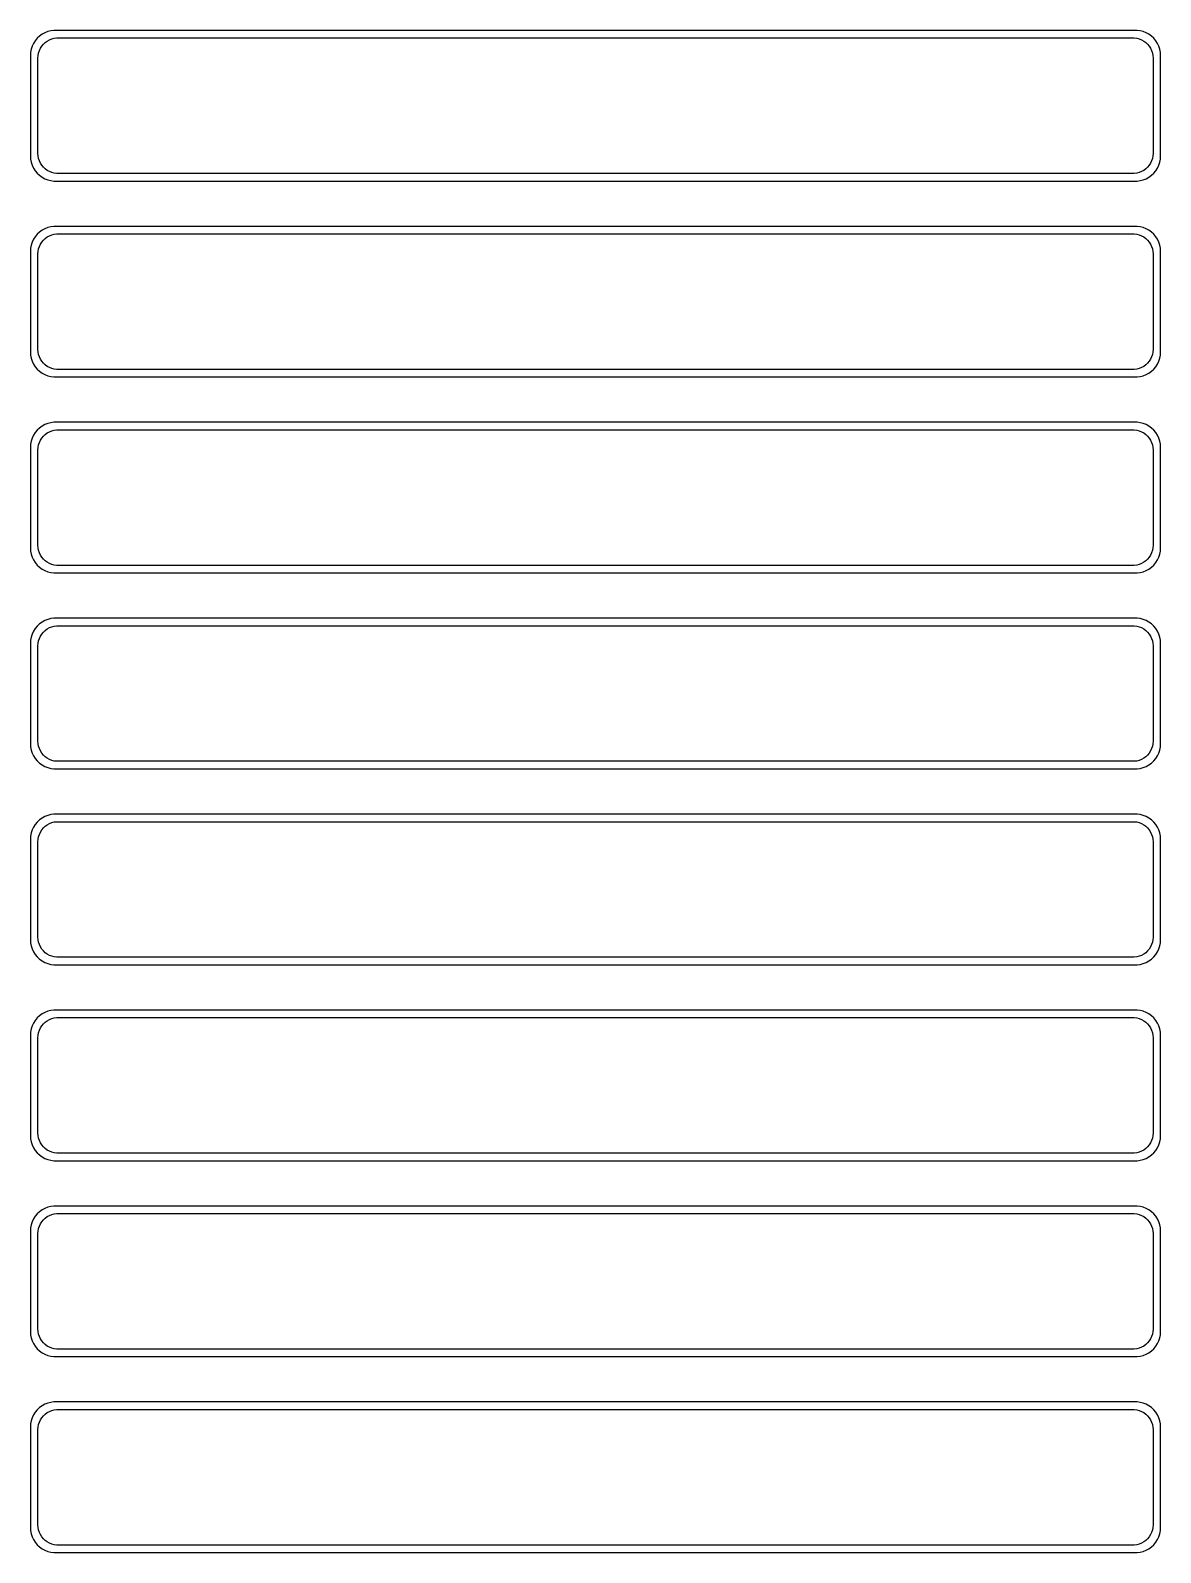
# Model space of a CAD drawing. Header units: metres. Extents: x -112 to 112, y 570 to 1146.
# Drawn here: x -112.5 to 112.5, y 843 to 1146 of the extents above; entities that cross this region are included whole.
import ezdxf

# ---------------------------------------------------------------- set-up
doc = ezdxf.new("R2010")
doc.units = ezdxf.units.M

msp = doc.modelspace()

# ---------------------------------------------------------------- linework, layer by layer
for p, q in [((-109.629, 1145.52), (-110.179, 1145.22)), ((-109.045, 1145.76), (-109.629, 1145.52)), ((-108.437, 1145.91), (-109.045, 1145.76)), ((-107.814, 1145.99), (-108.437, 1145.91)), ((107.814, 1145.99), (-107.814, 1145.99)), ((108.437, 1145.91), (107.814, 1145.99)), ((109.045, 1145.76), (108.437, 1145.91)), ((109.629, 1145.52), (109.045, 1145.76)), ((110.179, 1145.22), (109.629, 1145.52)), ((-112.343, 1142.24), (-112.461, 1141.63)), ((-112.149, 1142.84), (-112.343, 1142.24)), ((-111.882, 1143.41), (-112.149, 1142.84)), ((-111.545, 1143.94), (-111.882, 1143.41)), ((-111.145, 1144.42), (-111.545, 1143.94)), ((-110.687, 1144.85), (-111.145, 1144.42)), ((-110.719, 1141.97), (-110.505, 1142.43)), ((-110.179, 1145.22), (-110.687, 1144.85)), ((-110.505, 1142.43), (-110.236, 1142.85)), ((-110.236, 1142.85), (-109.916, 1143.24)), ((-109.916, 1143.24), (-109.55, 1143.58)), ((-109.55, 1143.58), (-109.143, 1143.88)), ((-109.143, 1143.88), (-108.703, 1144.12)), ((-108.703, 1144.12), (-108.236, 1144.3)), ((-108.236, 1144.3), (-107.75, 1144.43)), ((-107.75, 1144.43), (-107.251, 1144.49)), ((-107.251, 1144.49), (107.251, 1144.49)), ((107.251, 1144.49), (107.75, 1144.43)), ((107.75, 1144.43), (108.236, 1144.3)), ((108.236, 1144.3), (108.703, 1144.12)), ((108.703, 1144.12), (109.143, 1143.88)), ((109.143, 1143.88), (109.55, 1143.58)), ((109.55, 1143.58), (109.916, 1143.24)), ((109.916, 1143.24), (110.236, 1142.85)), ((110.687, 1144.85), (110.179, 1145.22)), ((110.236, 1142.85), (110.505, 1142.43)), ((110.505, 1142.43), (110.719, 1141.97)), ((111.145, 1144.42), (110.687, 1144.85)), ((111.545, 1143.94), (111.145, 1144.42)), ((111.882, 1143.41), (111.545, 1143.94)), ((112.149, 1142.84), (111.882, 1143.41)), ((112.343, 1142.24), (112.149, 1142.84)), ((112.461, 1141.63), (112.343, 1142.24)), ((-112.461, 1141.63), (-112.5, 1141)), ((-112.5, 1141), (-112.5, 1121)), ((-111, 1140.5), (-110.968, 1141)), ((-111, 1121.5), (-111, 1140.5)), ((-110.968, 1141), (-110.874, 1141.49)), ((-110.874, 1141.49), (-110.719, 1141.97)), ((110.719, 1141.97), (110.874, 1141.49)), ((110.874, 1141.49), (110.968, 1141)), ((110.968, 1141), (111, 1140.5)), ((111, 1140.5), (111, 1121.5)), ((112.5, 1141), (112.461, 1141.63)), ((112.5, 1121), (112.5, 1141)), ((-110.968, 1121), (-111, 1121.5)), ((111, 1121.5), (110.968, 1121)), ((-112.5, 1121), (-112.461, 1120.37)), ((-112.461, 1120.37), (-112.343, 1119.76)), ((-112.343, 1119.76), (-112.149, 1119.16)), ((-112.149, 1119.16), (-111.882, 1118.59)), ((-111.882, 1118.59), (-111.545, 1118.06)), ((-111.545, 1118.06), (-111.145, 1117.58)), ((-110.874, 1120.51), (-110.968, 1121)), ((-110.719, 1120.03), (-110.874, 1120.51)), ((-110.505, 1119.57), (-110.719, 1120.03)), ((-110.236, 1119.15), (-110.505, 1119.57)), ((-109.916, 1118.76), (-110.236, 1119.15)), ((-109.55, 1118.42), (-109.916, 1118.76)), ((-109.143, 1118.12), (-109.55, 1118.42)), ((-108.703, 1117.88), (-109.143, 1118.12)), ((109.143, 1118.12), (108.703, 1117.88)), ((109.55, 1118.42), (109.143, 1118.12)), ((109.916, 1118.76), (109.55, 1118.42)), ((110.236, 1119.15), (109.916, 1118.76)), ((110.505, 1119.57), (110.236, 1119.15)), ((110.719, 1120.03), (110.505, 1119.57)), ((110.874, 1120.51), (110.719, 1120.03)), ((110.968, 1121), (110.874, 1120.51)), ((111.145, 1117.58), (111.545, 1118.06)), ((111.545, 1118.06), (111.882, 1118.59)), ((111.882, 1118.59), (112.149, 1119.16)), ((112.149, 1119.16), (112.343, 1119.76)), ((112.343, 1119.76), (112.461, 1120.37)), ((112.461, 1120.37), (112.5, 1121)), ((-111.145, 1117.58), (-110.687, 1117.15)), ((-110.687, 1117.15), (-110.179, 1116.78)), ((-110.179, 1116.78), (-109.629, 1116.48)), ((-109.629, 1116.48), (-109.045, 1116.24)), ((-109.045, 1116.24), (-108.437, 1116.09)), ((-108.236, 1117.7), (-108.703, 1117.88)), ((-108.437, 1116.09), (-107.814, 1116.01)), ((-107.75, 1117.57), (-108.236, 1117.7)), ((-107.814, 1116.01), (107.814, 1116.01)), ((-107.251, 1117.51), (-107.75, 1117.57)), ((107.251, 1117.51), (-107.251, 1117.51)), ((107.75, 1117.57), (107.251, 1117.51)), ((108.236, 1117.7), (107.75, 1117.57)), ((107.814, 1116.01), (108.437, 1116.09)), ((108.703, 1117.88), (108.236, 1117.7)), ((108.437, 1116.09), (109.045, 1116.24)), ((109.045, 1116.24), (109.629, 1116.48)), ((109.629, 1116.48), (110.179, 1116.78)), ((110.179, 1116.78), (110.687, 1117.15)), ((110.687, 1117.15), (111.145, 1117.58)), ((-110.179, 1106.22), (-110.687, 1105.85)), ((-109.629, 1106.52), (-110.179, 1106.22)), ((-109.045, 1106.76), (-109.629, 1106.52)), ((-108.437, 1106.91), (-109.045, 1106.76)), ((-107.814, 1106.99), (-108.437, 1106.91)), ((107.814, 1106.99), (-107.814, 1106.99)), ((108.437, 1106.91), (107.814, 1106.99)), ((109.045, 1106.76), (108.437, 1106.91)), ((109.629, 1106.52), (109.045, 1106.76)), ((110.179, 1106.22), (109.629, 1106.52)), ((110.687, 1105.85), (110.179, 1106.22)), ((-112.343, 1103.24), (-112.461, 1102.63)), ((-112.149, 1103.84), (-112.343, 1103.24)), ((-111.882, 1104.41), (-112.149, 1103.84)), ((-111.545, 1104.94), (-111.882, 1104.41)), ((-111.145, 1105.42), (-111.545, 1104.94)), ((-110.687, 1105.85), (-111.145, 1105.42)), ((-110.874, 1102.49), (-110.719, 1102.97)), ((-110.719, 1102.97), (-110.505, 1103.43)), ((-110.505, 1103.43), (-110.236, 1103.85)), ((-110.236, 1103.85), (-109.916, 1104.24)), ((-109.916, 1104.24), (-109.55, 1104.58)), ((-109.55, 1104.58), (-109.143, 1104.88)), ((-109.143, 1104.88), (-108.703, 1105.12)), ((-108.703, 1105.12), (-108.236, 1105.3)), ((-108.236, 1105.3), (-107.75, 1105.43)), ((-107.75, 1105.43), (-107.251, 1105.49)), ((-107.251, 1105.49), (107.251, 1105.49)), ((107.251, 1105.49), (107.75, 1105.43)), ((107.75, 1105.43), (108.236, 1105.3)), ((108.236, 1105.3), (108.703, 1105.12)), ((108.703, 1105.12), (109.143, 1104.88)), ((109.143, 1104.88), (109.55, 1104.58)), ((109.55, 1104.58), (109.916, 1104.24)), ((109.916, 1104.24), (110.236, 1103.85)), ((110.236, 1103.85), (110.505, 1103.43)), ((110.505, 1103.43), (110.719, 1102.97)), ((111.145, 1105.42), (110.687, 1105.85)), ((110.719, 1102.97), (110.874, 1102.49)), ((111.545, 1104.94), (111.145, 1105.42)), ((111.882, 1104.41), (111.545, 1104.94)), ((112.149, 1103.84), (111.882, 1104.41)), ((112.343, 1103.24), (112.149, 1103.84)), ((112.461, 1102.63), (112.343, 1103.24)), ((-112.461, 1102.63), (-112.5, 1102)), ((-112.5, 1102), (-112.5, 1082)), ((-111, 1101.5), (-110.968, 1102)), ((-111, 1082.5), (-111, 1101.5)), ((-110.968, 1102), (-110.874, 1102.49)), ((110.874, 1102.49), (110.968, 1102)), ((110.968, 1102), (111, 1101.5)), ((111, 1101.5), (111, 1082.5)), ((112.5, 1102), (112.461, 1102.63)), ((112.5, 1082), (112.5, 1102)), ((-112.5, 1082), (-112.461, 1081.37)), ((-110.968, 1082), (-111, 1082.5)), ((-110.874, 1081.51), (-110.968, 1082)), ((110.968, 1082), (110.874, 1081.51)), ((111, 1082.5), (110.968, 1082)), ((112.461, 1081.37), (112.5, 1082)), ((-112.461, 1081.37), (-112.343, 1080.76)), ((-112.343, 1080.76), (-112.149, 1080.16)), ((-112.149, 1080.16), (-111.882, 1079.59)), ((-111.882, 1079.59), (-111.545, 1079.06)), ((-111.545, 1079.06), (-111.145, 1078.58)), ((-110.719, 1081.03), (-110.874, 1081.51)), ((-110.505, 1080.57), (-110.719, 1081.03)), ((-110.236, 1080.15), (-110.505, 1080.57)), ((-109.916, 1079.76), (-110.236, 1080.15)), ((-109.55, 1079.42), (-109.916, 1079.76)), ((-109.143, 1079.12), (-109.55, 1079.42)), ((-108.703, 1078.88), (-109.143, 1079.12)), ((-108.236, 1078.7), (-108.703, 1078.88)), ((-107.75, 1078.57), (-108.236, 1078.7)), ((108.236, 1078.7), (107.75, 1078.57)), ((108.703, 1078.88), (108.236, 1078.7)), ((109.143, 1079.12), (108.703, 1078.88)), ((109.55, 1079.42), (109.143, 1079.12)), ((109.916, 1079.76), (109.55, 1079.42)), ((110.236, 1080.15), (109.916, 1079.76)), ((110.505, 1080.57), (110.236, 1080.15)), ((110.719, 1081.03), (110.505, 1080.57)), ((110.874, 1081.51), (110.719, 1081.03)), ((111.145, 1078.58), (111.545, 1079.06)), ((111.545, 1079.06), (111.882, 1079.59)), ((111.882, 1079.59), (112.149, 1080.16)), ((112.149, 1080.16), (112.343, 1080.76)), ((112.343, 1080.76), (112.461, 1081.37)), ((-111.145, 1078.58), (-110.687, 1078.15)), ((-110.687, 1078.15), (-110.179, 1077.78)), ((-110.179, 1077.78), (-109.629, 1077.48)), ((-109.629, 1077.48), (-109.045, 1077.24)), ((-109.045, 1077.24), (-108.437, 1077.09)), ((-108.437, 1077.09), (-107.814, 1077.01)), ((-107.814, 1077.01), (107.814, 1077.01)), ((-107.251, 1078.51), (-107.75, 1078.57)), ((107.251, 1078.51), (-107.251, 1078.51)), ((107.75, 1078.57), (107.251, 1078.51)), ((107.814, 1077.01), (108.437, 1077.09)), ((108.437, 1077.09), (109.045, 1077.24)), ((109.045, 1077.24), (109.629, 1077.48)), ((109.629, 1077.48), (110.179, 1077.78)), ((110.179, 1077.78), (110.687, 1078.15)), ((110.687, 1078.15), (111.145, 1078.58)), ((-110.687, 1066.85), (-111.145, 1066.42)), ((-110.179, 1067.22), (-110.687, 1066.85)), ((-109.629, 1067.52), (-110.179, 1067.22)), ((-109.045, 1067.76), (-109.629, 1067.52)), ((-108.437, 1067.91), (-109.045, 1067.76)), ((-107.814, 1067.99), (-108.437, 1067.91)), ((107.814, 1067.99), (-107.814, 1067.99)), ((-107.75, 1066.43), (-107.251, 1066.49)), ((-107.251, 1066.49), (107.251, 1066.49)), ((107.251, 1066.49), (107.75, 1066.43)), ((108.437, 1067.91), (107.814, 1067.99)), ((109.045, 1067.76), (108.437, 1067.91)), ((109.629, 1067.52), (109.045, 1067.76)), ((110.179, 1067.22), (109.629, 1067.52)), ((110.687, 1066.85), (110.179, 1067.22)), ((111.145, 1066.42), (110.687, 1066.85)), ((-112.461, 1063.63), (-112.5, 1063)), ((-112.343, 1064.24), (-112.461, 1063.63)), ((-112.149, 1064.84), (-112.343, 1064.24)), ((-111.882, 1065.41), (-112.149, 1064.84)), ((-111.545, 1065.94), (-111.882, 1065.41)), ((-111.145, 1066.42), (-111.545, 1065.94)), ((-110.968, 1063), (-110.874, 1063.49)), ((-110.874, 1063.49), (-110.719, 1063.97)), ((-110.719, 1063.97), (-110.505, 1064.43)), ((-110.505, 1064.43), (-110.236, 1064.85)), ((-110.236, 1064.85), (-109.916, 1065.24)), ((-109.916, 1065.24), (-109.55, 1065.58)), ((-109.55, 1065.58), (-109.143, 1065.88)), ((-109.143, 1065.88), (-108.703, 1066.12)), ((-108.703, 1066.12), (-108.236, 1066.3)), ((-108.236, 1066.3), (-107.75, 1066.43)), ((107.75, 1066.43), (108.236, 1066.3)), ((108.236, 1066.3), (108.703, 1066.12)), ((108.703, 1066.12), (109.143, 1065.88)), ((109.143, 1065.88), (109.55, 1065.58)), ((109.55, 1065.58), (109.916, 1065.24)), ((109.916, 1065.24), (110.236, 1064.85)), ((110.236, 1064.85), (110.505, 1064.43)), ((110.505, 1064.43), (110.719, 1063.97)), ((110.719, 1063.97), (110.874, 1063.49)), ((110.874, 1063.49), (110.968, 1063)), ((111.545, 1065.94), (111.145, 1066.42)), ((111.882, 1065.41), (111.545, 1065.94)), ((112.149, 1064.84), (111.882, 1065.41)), ((112.343, 1064.24), (112.149, 1064.84)), ((112.461, 1063.63), (112.343, 1064.24)), ((112.5, 1063), (112.461, 1063.63)), ((-112.5, 1063), (-112.5, 1043)), ((-111, 1062.5), (-110.968, 1063)), ((-111, 1043.5), (-111, 1062.5)), ((110.968, 1063), (111, 1062.5)), ((111, 1062.5), (111, 1043.5)), ((112.5, 1043), (112.5, 1063)), ((-112.5, 1043), (-112.461, 1042.37)), ((-112.461, 1042.37), (-112.343, 1041.76)), ((-110.968, 1043), (-111, 1043.5)), ((-110.874, 1042.51), (-110.968, 1043)), ((-110.719, 1042.03), (-110.874, 1042.51)), ((110.874, 1042.51), (110.719, 1042.03)), ((110.968, 1043), (110.874, 1042.51)), ((111, 1043.5), (110.968, 1043)), ((112.343, 1041.76), (112.461, 1042.37)), ((112.461, 1042.37), (112.5, 1043)), ((-112.343, 1041.76), (-112.149, 1041.16)), ((-112.149, 1041.16), (-111.882, 1040.59)), ((-111.882, 1040.59), (-111.545, 1040.06)), ((-111.545, 1040.06), (-111.145, 1039.58)), ((-111.145, 1039.58), (-110.687, 1039.15)), ((-110.505, 1041.57), (-110.719, 1042.03)), ((-110.236, 1041.15), (-110.505, 1041.57)), ((-109.916, 1040.76), (-110.236, 1041.15)), ((-109.55, 1040.42), (-109.916, 1040.76)), ((-109.143, 1040.12), (-109.55, 1040.42)), ((-108.703, 1039.88), (-109.143, 1040.12)), ((-108.236, 1039.7), (-108.703, 1039.88)), ((-107.75, 1039.57), (-108.236, 1039.7)), ((-107.251, 1039.51), (-107.75, 1039.57)), ((107.251, 1039.51), (-107.251, 1039.51)), ((107.75, 1039.57), (107.251, 1039.51)), ((108.236, 1039.7), (107.75, 1039.57)), ((108.703, 1039.88), (108.236, 1039.7)), ((109.143, 1040.12), (108.703, 1039.88)), ((109.55, 1040.42), (109.143, 1040.12)), ((109.916, 1040.76), (109.55, 1040.42)), ((110.236, 1041.15), (109.916, 1040.76)), ((110.505, 1041.57), (110.236, 1041.15)), ((110.719, 1042.03), (110.505, 1041.57)), ((110.687, 1039.15), (111.145, 1039.58)), ((111.145, 1039.58), (111.545, 1040.06)), ((111.545, 1040.06), (111.882, 1040.59)), ((111.882, 1040.59), (112.149, 1041.16)), ((112.149, 1041.16), (112.343, 1041.76)), ((-110.687, 1039.15), (-110.179, 1038.78)), ((-110.179, 1038.78), (-109.629, 1038.48)), ((-109.629, 1038.48), (-109.045, 1038.24)), ((-109.045, 1038.24), (-108.437, 1038.09)), ((-108.437, 1038.09), (-107.814, 1038.01)), ((-107.814, 1038.01), (107.814, 1038.01)), ((107.814, 1038.01), (108.437, 1038.09)), ((108.437, 1038.09), (109.045, 1038.24)), ((109.045, 1038.24), (109.629, 1038.48)), ((109.629, 1038.48), (110.179, 1038.78)), ((110.179, 1038.78), (110.687, 1039.15)), ((-111.145, 1027.42), (-111.545, 1026.94)), ((-110.687, 1027.85), (-111.145, 1027.42)), ((-110.179, 1028.22), (-110.687, 1027.85)), ((-109.629, 1028.52), (-110.179, 1028.22)), ((-109.045, 1028.76), (-109.629, 1028.52)), ((-109.143, 1026.88), (-108.703, 1027.12)), ((-108.437, 1028.91), (-109.045, 1028.76)), ((-108.703, 1027.12), (-108.236, 1027.3)), ((-107.814, 1028.99), (-108.437, 1028.91)), ((-108.236, 1027.3), (-107.75, 1027.43)), ((107.814, 1028.99), (-107.814, 1028.99)), ((-107.75, 1027.43), (-107.251, 1027.49)), ((-107.251, 1027.49), (107.251, 1027.49)), ((107.251, 1027.49), (107.75, 1027.43)), ((107.75, 1027.43), (108.236, 1027.3)), ((108.437, 1028.91), (107.814, 1028.99)), ((108.236, 1027.3), (108.703, 1027.12)), ((109.045, 1028.76), (108.437, 1028.91)), ((108.703, 1027.12), (109.143, 1026.88)), ((109.629, 1028.52), (109.045, 1028.76)), ((110.179, 1028.22), (109.629, 1028.52)), ((110.687, 1027.85), (110.179, 1028.22)), ((111.145, 1027.42), (110.687, 1027.85)), ((111.545, 1026.94), (111.145, 1027.42)), ((-112.461, 1024.63), (-112.5, 1024)), ((-112.343, 1025.24), (-112.461, 1024.63)), ((-112.149, 1025.84), (-112.343, 1025.24)), ((-111.882, 1026.41), (-112.149, 1025.84)), ((-111.545, 1026.94), (-111.882, 1026.41)), ((-110.968, 1024), (-110.874, 1024.49)), ((-110.874, 1024.49), (-110.719, 1024.97)), ((-110.719, 1024.97), (-110.505, 1025.43)), ((-110.505, 1025.43), (-110.236, 1025.85)), ((-110.236, 1025.85), (-109.916, 1026.24)), ((-109.916, 1026.24), (-109.55, 1026.58)), ((-109.55, 1026.58), (-109.143, 1026.88)), ((109.143, 1026.88), (109.55, 1026.58)), ((109.55, 1026.58), (109.916, 1026.24)), ((109.916, 1026.24), (110.236, 1025.85)), ((110.236, 1025.85), (110.505, 1025.43)), ((110.505, 1025.43), (110.719, 1024.97)), ((110.719, 1024.97), (110.874, 1024.49)), ((110.874, 1024.49), (110.968, 1024)), ((111.882, 1026.41), (111.545, 1026.94)), ((112.149, 1025.84), (111.882, 1026.41)), ((112.343, 1025.24), (112.149, 1025.84)), ((112.461, 1024.63), (112.343, 1025.24)), ((112.5, 1024), (112.461, 1024.63)), ((-112.5, 1024), (-112.5, 1004)), ((-111, 1023.5), (-110.968, 1024)), ((-111, 1004.5), (-111, 1023.5)), ((110.968, 1024), (111, 1023.5)), ((111, 1023.5), (111, 1004.5)), ((112.5, 1004), (112.5, 1024)), ((-112.5, 1004), (-112.461, 1003.37)), ((-112.461, 1003.37), (-112.343, 1002.76)), ((-110.968, 1004), (-111, 1004.5)), ((-110.874, 1003.51), (-110.968, 1004)), ((-110.719, 1003.03), (-110.874, 1003.51)), ((-110.505, 1002.57), (-110.719, 1003.03)), ((110.719, 1003.03), (110.505, 1002.57)), ((110.874, 1003.51), (110.719, 1003.03)), ((110.968, 1004), (110.874, 1003.51)), ((111, 1004.5), (110.968, 1004)), ((112.343, 1002.76), (112.461, 1003.37)), ((112.461, 1003.37), (112.5, 1004)), ((-112.343, 1002.76), (-112.149, 1002.16)), ((-112.149, 1002.16), (-111.882, 1001.59)), ((-111.882, 1001.59), (-111.545, 1001.06)), ((-111.545, 1001.06), (-111.145, 1000.58)), ((-111.145, 1000.58), (-110.687, 1000.15)), ((-110.687, 1000.15), (-110.179, 999.778)), ((-110.236, 1002.15), (-110.505, 1002.57)), ((-109.916, 1001.76), (-110.236, 1002.15)), ((-109.55, 1001.42), (-109.916, 1001.76)), ((-109.143, 1001.12), (-109.55, 1001.42)), ((-108.703, 1000.88), (-109.143, 1001.12)), ((-108.236, 1000.7), (-108.703, 1000.88)), ((-107.75, 1000.57), (-108.236, 1000.7)), ((-107.251, 1000.51), (-107.75, 1000.57)), ((107.251, 1000.51), (-107.251, 1000.51)), ((107.75, 1000.57), (107.251, 1000.51)), ((108.236, 1000.7), (107.75, 1000.57)), ((108.703, 1000.88), (108.236, 1000.7)), ((109.143, 1001.12), (108.703, 1000.88)), ((109.55, 1001.42), (109.143, 1001.12)), ((109.916, 1001.76), (109.55, 1001.42)), ((110.236, 1002.15), (109.916, 1001.76)), ((110.179, 999.778), (110.687, 1000.15)), ((110.505, 1002.57), (110.236, 1002.15)), ((110.687, 1000.15), (111.145, 1000.58)), ((111.145, 1000.58), (111.545, 1001.06)), ((111.545, 1001.06), (111.882, 1001.59)), ((111.882, 1001.59), (112.149, 1002.16)), ((112.149, 1002.16), (112.343, 1002.76)), ((-110.179, 999.778), (-109.629, 999.476)), ((-109.629, 999.476), (-109.045, 999.245)), ((-109.045, 999.245), (-108.437, 999.089)), ((-108.437, 999.089), (-107.814, 999.01)), ((-107.814, 999.01), (107.814, 999.01)), ((107.814, 999.01), (108.437, 999.089)), ((108.437, 999.089), (109.045, 999.245)), ((109.045, 999.245), (109.629, 999.476)), ((109.629, 999.476), (110.179, 999.778)), ((-111.545, 987.939), (-111.882, 987.409)), ((-111.145, 988.423), (-111.545, 987.939)), ((-110.687, 988.853), (-111.145, 988.423)), ((-110.179, 989.222), (-110.687, 988.853)), ((-109.629, 989.524), (-110.179, 989.222)), ((-109.045, 989.755), (-109.629, 989.524)), ((-109.55, 987.582), (-109.143, 987.877)), ((-109.143, 987.877), (-108.703, 988.119)), ((-108.437, 989.911), (-109.045, 989.755)), ((-108.703, 988.119), (-108.236, 988.304)), ((-107.814, 989.99), (-108.437, 989.911)), ((-108.236, 988.304), (-107.75, 988.429)), ((107.814, 989.99), (-107.814, 989.99)), ((-107.75, 988.429), (-107.251, 988.492)), ((-107.251, 988.492), (107.251, 988.492)), ((107.251, 988.492), (107.75, 988.429)), ((107.75, 988.429), (108.236, 988.304)), ((108.437, 989.911), (107.814, 989.99)), ((108.236, 988.304), (108.703, 988.119)), ((109.045, 989.755), (108.437, 989.911)), ((108.703, 988.119), (109.143, 987.877)), ((109.629, 989.524), (109.045, 989.755)), ((109.143, 987.877), (109.55, 987.582)), ((110.179, 989.222), (109.629, 989.524)), ((110.687, 988.853), (110.179, 989.222)), ((111.145, 988.423), (110.687, 988.853)), ((111.545, 987.939), (111.145, 988.423)), ((111.882, 987.409), (111.545, 987.939)), ((-112.461, 985.627), (-112.5, 985)), ((-112.5, 985), (-112.5, 965)), ((-112.343, 986.243), (-112.461, 985.627)), ((-112.149, 986.841), (-112.343, 986.243)), ((-111.882, 987.409), (-112.149, 986.841)), ((-111, 984.5), (-110.968, 985.001)), ((-110.968, 985.001), (-110.874, 985.495)), ((-110.874, 985.495), (-110.719, 985.972)), ((-110.719, 985.972), (-110.505, 986.427)), ((-110.505, 986.427), (-110.236, 986.851)), ((-110.236, 986.851), (-109.916, 987.238)), ((-109.916, 987.238), (-109.55, 987.582)), ((109.55, 987.582), (109.916, 987.238)), ((109.916, 987.238), (110.236, 986.851)), ((110.236, 986.851), (110.505, 986.427)), ((110.505, 986.427), (110.719, 985.972)), ((110.719, 985.972), (110.874, 985.495)), ((110.874, 985.495), (110.968, 985.001)), ((110.968, 985.001), (111, 984.5)), ((112.149, 986.841), (111.882, 987.409)), ((112.343, 986.243), (112.149, 986.841)), ((112.461, 985.627), (112.343, 986.243)), ((112.5, 985), (112.461, 985.627)), ((112.5, 965), (112.5, 985)), ((-111, 965.5), (-111, 984.5)), ((111, 984.5), (111, 965.5)), ((-112.5, 965), (-112.461, 964.373)), ((-112.461, 964.373), (-112.343, 963.757)), ((-112.343, 963.757), (-112.149, 963.159)), ((-110.968, 964.999), (-111, 965.5)), ((-110.874, 964.505), (-110.968, 964.999)), ((-110.719, 964.028), (-110.874, 964.505)), ((-110.505, 963.573), (-110.719, 964.028)), ((-110.236, 963.149), (-110.505, 963.573)), ((110.505, 963.573), (110.236, 963.149)), ((110.719, 964.028), (110.505, 963.573)), ((110.874, 964.505), (110.719, 964.028)), ((110.968, 964.999), (110.874, 964.505)), ((111, 965.5), (110.968, 964.999)), ((112.149, 963.159), (112.343, 963.757)), ((112.343, 963.757), (112.461, 964.373)), ((112.461, 964.373), (112.5, 965)), ((-112.149, 963.159), (-111.882, 962.591)), ((-111.882, 962.591), (-111.545, 962.061)), ((-111.545, 962.061), (-111.145, 961.577)), ((-111.145, 961.577), (-110.687, 961.147)), ((-110.687, 961.147), (-110.179, 960.778)), ((-109.916, 962.762), (-110.236, 963.149)), ((-110.179, 960.778), (-109.629, 960.476)), ((-109.55, 962.418), (-109.916, 962.762)), ((-109.629, 960.476), (-109.045, 960.245)), ((-109.143, 962.123), (-109.55, 962.418)), ((-108.703, 961.881), (-109.143, 962.123)), ((-108.236, 961.696), (-108.703, 961.881)), ((-107.75, 961.571), (-108.236, 961.696)), ((-107.251, 961.508), (-107.75, 961.571)), ((107.251, 961.508), (-107.251, 961.508)), ((107.75, 961.571), (107.251, 961.508)), ((108.236, 961.696), (107.75, 961.571)), ((108.703, 961.881), (108.236, 961.696)), ((109.143, 962.123), (108.703, 961.881)), ((109.045, 960.245), (109.629, 960.476)), ((109.55, 962.418), (109.143, 962.123)), ((109.916, 962.762), (109.55, 962.418)), ((109.629, 960.476), (110.179, 960.778)), ((110.236, 963.149), (109.916, 962.762)), ((110.179, 960.778), (110.687, 961.147)), ((110.687, 961.147), (111.145, 961.577)), ((111.145, 961.577), (111.545, 962.061)), ((111.545, 962.061), (111.882, 962.591)), ((111.882, 962.591), (112.149, 963.159)), ((-109.045, 960.245), (-108.437, 960.089)), ((-108.437, 960.089), (-107.814, 960.01)), ((-107.814, 960.01), (107.814, 960.01)), ((107.814, 960.01), (108.437, 960.089)), ((108.437, 960.089), (109.045, 960.245)), ((-111.882, 948.409), (-112.149, 947.841)), ((-111.545, 948.939), (-111.882, 948.409)), ((-111.145, 949.423), (-111.545, 948.939)), ((-110.687, 949.853), (-111.145, 949.423)), ((-110.179, 950.222), (-110.687, 949.853)), ((-109.629, 950.524), (-110.179, 950.222)), ((-109.916, 948.238), (-109.55, 948.582)), ((-109.045, 950.755), (-109.629, 950.524)), ((-109.55, 948.582), (-109.143, 948.877)), ((-109.143, 948.877), (-108.703, 949.119)), ((-108.437, 950.911), (-109.045, 950.755)), ((-108.703, 949.119), (-108.236, 949.304)), ((-107.814, 950.99), (-108.437, 950.911)), ((-108.236, 949.304), (-107.75, 949.429)), ((107.814, 950.99), (-107.814, 950.99)), ((-107.75, 949.429), (-107.251, 949.492)), ((-107.251, 949.492), (107.251, 949.492)), ((107.251, 949.492), (107.75, 949.429)), ((107.75, 949.429), (108.236, 949.304)), ((108.437, 950.911), (107.814, 950.99)), ((108.236, 949.304), (108.703, 949.119)), ((109.045, 950.755), (108.437, 950.911)), ((108.703, 949.119), (109.143, 948.877)), ((109.629, 950.524), (109.045, 950.755)), ((109.143, 948.877), (109.55, 948.582)), ((109.55, 948.582), (109.916, 948.238)), ((110.179, 950.222), (109.629, 950.524)), ((110.687, 949.853), (110.179, 950.222)), ((111.145, 949.423), (110.687, 949.853)), ((111.545, 948.939), (111.145, 949.423)), ((111.882, 948.409), (111.545, 948.939)), ((112.149, 947.841), (111.882, 948.409)), ((-112.461, 946.627), (-112.5, 946)), ((-112.5, 946), (-112.5, 926)), ((-112.343, 947.243), (-112.461, 946.627)), ((-112.149, 947.841), (-112.343, 947.243)), ((-111, 945.5), (-110.968, 946.001)), ((-111, 926.5), (-111, 945.5)), ((-110.968, 946.001), (-110.874, 946.495)), ((-110.874, 946.495), (-110.719, 946.972)), ((-110.719, 946.972), (-110.505, 947.427)), ((-110.505, 947.427), (-110.236, 947.851)), ((-110.236, 947.851), (-109.916, 948.238)), ((109.916, 948.238), (110.236, 947.851)), ((110.236, 947.851), (110.505, 947.427)), ((110.505, 947.427), (110.719, 946.972)), ((110.719, 946.972), (110.874, 946.495)), ((110.874, 946.495), (110.968, 946.001)), ((110.968, 946.001), (111, 945.5)), ((111, 945.5), (111, 926.5)), ((112.343, 947.243), (112.149, 947.841)), ((112.461, 946.627), (112.343, 947.243)), ((112.5, 946), (112.461, 946.627)), ((112.5, 926), (112.5, 946)), ((-112.5, 926), (-112.461, 925.373)), ((-112.461, 925.373), (-112.343, 924.757)), ((-112.343, 924.757), (-112.149, 924.159)), ((-112.149, 924.159), (-111.882, 923.591)), ((-110.968, 925.999), (-111, 926.5)), ((-110.874, 925.505), (-110.968, 925.999)), ((-110.719, 925.028), (-110.874, 925.505)), ((-110.505, 924.573), (-110.719, 925.028)), ((-110.236, 924.149), (-110.505, 924.573)), ((-109.916, 923.762), (-110.236, 924.149)), ((110.236, 924.149), (109.916, 923.762)), ((110.505, 924.573), (110.236, 924.149)), ((110.719, 925.028), (110.505, 924.573)), ((110.874, 925.505), (110.719, 925.028)), ((110.968, 925.999), (110.874, 925.505)), ((111, 926.5), (110.968, 925.999)), ((111.882, 923.591), (112.149, 924.159)), ((112.149, 924.159), (112.343, 924.757)), ((112.343, 924.757), (112.461, 925.373)), ((112.461, 925.373), (112.5, 926)), ((-111.882, 923.591), (-111.545, 923.061)), ((-111.545, 923.061), (-111.145, 922.577)), ((-111.145, 922.577), (-110.687, 922.147)), ((-110.687, 922.147), (-110.179, 921.778)), ((-110.179, 921.778), (-109.629, 921.476)), ((-109.55, 923.418), (-109.916, 923.762)), ((-109.629, 921.476), (-109.045, 921.245)), ((-109.143, 923.123), (-109.55, 923.418)), ((-108.703, 922.881), (-109.143, 923.123)), ((-109.045, 921.245), (-108.437, 921.089)), ((-108.236, 922.696), (-108.703, 922.881)), ((-108.437, 921.089), (-107.814, 921.01)), ((-107.75, 922.571), (-108.236, 922.696)), ((-107.251, 922.508), (-107.75, 922.571)), ((107.251, 922.508), (-107.251, 922.508)), ((107.75, 922.571), (107.251, 922.508)), ((108.236, 922.696), (107.75, 922.571)), ((107.814, 921.01), (108.437, 921.089)), ((108.703, 922.881), (108.236, 922.696)), ((108.437, 921.089), (109.045, 921.245)), ((109.143, 923.123), (108.703, 922.881)), ((109.045, 921.245), (109.629, 921.476)), ((109.55, 923.418), (109.143, 923.123)), ((109.916, 923.762), (109.55, 923.418)), ((109.629, 921.476), (110.179, 921.778)), ((110.179, 921.778), (110.687, 922.147)), ((110.687, 922.147), (111.145, 922.577)), ((111.145, 922.577), (111.545, 923.061)), ((111.545, 923.061), (111.882, 923.591)), ((-107.814, 921.01), (107.814, 921.01)), ((-107.814, 911.99), (-108.437, 911.911)), ((107.814, 911.99), (-107.814, 911.99)), ((108.437, 911.911), (107.814, 911.99)), ((-111.882, 909.409), (-112.149, 908.841)), ((-111.545, 909.939), (-111.882, 909.409)), ((-111.145, 910.423), (-111.545, 909.939)), ((-110.687, 910.853), (-111.145, 910.423)), ((-110.179, 911.222), (-110.687, 910.853)), ((-110.236, 908.851), (-109.916, 909.238)), ((-109.629, 911.524), (-110.179, 911.222)), ((-109.916, 909.238), (-109.55, 909.582)), ((-109.045, 911.755), (-109.629, 911.524)), ((-109.55, 909.582), (-109.143, 909.877)), ((-109.143, 909.877), (-108.703, 910.119)), ((-108.437, 911.911), (-109.045, 911.755)), ((-108.703, 910.119), (-108.236, 910.304)), ((-108.236, 910.304), (-107.75, 910.429)), ((-107.75, 910.429), (-107.251, 910.492)), ((-107.251, 910.492), (107.251, 910.492)), ((107.251, 910.492), (107.75, 910.429)), ((107.75, 910.429), (108.236, 910.304)), ((108.236, 910.304), (108.703, 910.119)), ((109.045, 911.755), (108.437, 911.911)), ((108.703, 910.119), (109.143, 909.877)), ((109.629, 911.524), (109.045, 911.755)), ((109.143, 909.877), (109.55, 909.582)), ((109.55, 909.582), (109.916, 909.238)), ((110.179, 911.222), (109.629, 911.524)), ((109.916, 909.238), (110.236, 908.851)), ((110.687, 910.853), (110.179, 911.222)), ((111.145, 910.423), (110.687, 910.853)), ((111.545, 909.939), (111.145, 910.423)), ((111.882, 909.409), (111.545, 909.939)), ((112.149, 908.841), (111.882, 909.409)), ((-112.461, 907.627), (-112.5, 907)), ((-112.5, 907), (-112.5, 887)), ((-112.343, 908.243), (-112.461, 907.627)), ((-112.149, 908.841), (-112.343, 908.243)), ((-111, 906.5), (-110.968, 907.001)), ((-111, 887.5), (-111, 906.5)), ((-110.968, 907.001), (-110.874, 907.495)), ((-110.874, 907.495), (-110.719, 907.972)), ((-110.719, 907.972), (-110.505, 908.427)), ((-110.505, 908.427), (-110.236, 908.851)), ((110.236, 908.851), (110.505, 908.427)), ((110.505, 908.427), (110.719, 907.972)), ((110.719, 907.972), (110.874, 907.495)), ((110.874, 907.495), (110.968, 907.001)), ((110.968, 907.001), (111, 906.5)), ((111, 906.5), (111, 887.5)), ((112.343, 908.243), (112.149, 908.841)), ((112.461, 907.627), (112.343, 908.243)), ((112.5, 907), (112.461, 907.627)), ((112.5, 887), (112.5, 907)), ((-112.5, 887), (-112.461, 886.373)), ((-112.461, 886.373), (-112.343, 885.757)), ((-112.343, 885.757), (-112.149, 885.159)), ((-112.149, 885.159), (-111.882, 884.591)), ((-110.968, 886.999), (-111, 887.5)), ((-110.874, 886.505), (-110.968, 886.999)), ((-110.719, 886.028), (-110.874, 886.505)), ((-110.505, 885.573), (-110.719, 886.028)), ((-110.236, 885.149), (-110.505, 885.573)), ((-109.916, 884.762), (-110.236, 885.149)), ((-109.55, 884.418), (-109.916, 884.762)), ((109.916, 884.762), (109.55, 884.418)), ((110.236, 885.149), (109.916, 884.762)), ((110.505, 885.573), (110.236, 885.149)), ((110.719, 886.028), (110.505, 885.573)), ((110.874, 886.505), (110.719, 886.028)), ((110.968, 886.999), (110.874, 886.505)), ((111, 887.5), (110.968, 886.999)), ((111.882, 884.591), (112.149, 885.159)), ((112.149, 885.159), (112.343, 885.757)), ((112.343, 885.757), (112.461, 886.373)), ((112.461, 886.373), (112.5, 887)), ((-111.882, 884.591), (-111.545, 884.061)), ((-111.545, 884.061), (-111.145, 883.577)), ((-111.145, 883.577), (-110.687, 883.147)), ((-110.687, 883.147), (-110.179, 882.778)), ((-110.179, 882.778), (-109.629, 882.476)), ((-109.629, 882.476), (-109.045, 882.245)), ((-109.143, 884.123), (-109.55, 884.418)), ((-108.703, 883.881), (-109.143, 884.123)), ((-109.045, 882.245), (-108.437, 882.089)), ((-108.236, 883.696), (-108.703, 883.881)), ((-108.437, 882.089), (-107.814, 882.01)), ((-107.75, 883.571), (-108.236, 883.696)), ((-107.814, 882.01), (107.814, 882.01)), ((-107.251, 883.508), (-107.75, 883.571)), ((107.251, 883.508), (-107.251, 883.508)), ((107.75, 883.571), (107.251, 883.508)), ((108.236, 883.696), (107.75, 883.571)), ((107.814, 882.01), (108.437, 882.089)), ((108.703, 883.881), (108.236, 883.696)), ((108.437, 882.089), (109.045, 882.245)), ((109.143, 884.123), (108.703, 883.881)), ((109.045, 882.245), (109.629, 882.476)), ((109.55, 884.418), (109.143, 884.123)), ((109.629, 882.476), (110.179, 882.778)), ((110.179, 882.778), (110.687, 883.147)), ((110.687, 883.147), (111.145, 883.577)), ((111.145, 883.577), (111.545, 884.061)), ((111.545, 884.061), (111.882, 884.591)), ((-109.045, 872.755), (-109.629, 872.524)), ((-108.437, 872.911), (-109.045, 872.755)), ((-107.814, 872.99), (-108.437, 872.911)), ((107.814, 872.99), (-107.814, 872.99)), ((108.437, 872.911), (107.814, 872.99)), ((109.045, 872.755), (108.437, 872.911)), ((109.629, 872.524), (109.045, 872.755)), ((-112.149, 869.841), (-112.343, 869.243)), ((-111.882, 870.409), (-112.149, 869.841)), ((-111.545, 870.939), (-111.882, 870.409)), ((-111.145, 871.423), (-111.545, 870.939)), ((-110.687, 871.853), (-111.145, 871.423)), ((-110.179, 872.222), (-110.687, 871.853)), ((-110.505, 869.427), (-110.236, 869.851)), ((-110.236, 869.851), (-109.916, 870.238)), ((-109.629, 872.524), (-110.179, 872.222)), ((-109.916, 870.238), (-109.55, 870.582)), ((-109.55, 870.582), (-109.143, 870.877)), ((-109.143, 870.877), (-108.703, 871.119)), ((-108.703, 871.119), (-108.236, 871.304)), ((-108.236, 871.304), (-107.75, 871.429)), ((-107.75, 871.429), (-107.251, 871.492)), ((-107.251, 871.492), (107.251, 871.492)), ((107.251, 871.492), (107.75, 871.429)), ((107.75, 871.429), (108.236, 871.304)), ((108.236, 871.304), (108.703, 871.119)), ((108.703, 871.119), (109.143, 870.877)), ((109.143, 870.877), (109.55, 870.582)), ((109.55, 870.582), (109.916, 870.238)), ((110.179, 872.222), (109.629, 872.524)), ((109.916, 870.238), (110.236, 869.851)), ((110.687, 871.853), (110.179, 872.222)), ((110.236, 869.851), (110.505, 869.427)), ((111.145, 871.423), (110.687, 871.853)), ((111.545, 870.939), (111.145, 871.423)), ((111.882, 870.409), (111.545, 870.939)), ((112.149, 869.841), (111.882, 870.409)), ((112.343, 869.243), (112.149, 869.841)), ((-112.461, 868.627), (-112.5, 868)), ((-112.5, 868), (-112.5, 848)), ((-112.343, 869.243), (-112.461, 868.627)), ((-111, 867.5), (-110.968, 868.001)), ((-111, 848.5), (-111, 867.5)), ((-110.968, 868.001), (-110.874, 868.495)), ((-110.874, 868.495), (-110.719, 868.972)), ((-110.719, 868.972), (-110.505, 869.427)), ((110.505, 869.427), (110.719, 868.972)), ((110.719, 868.972), (110.874, 868.495)), ((110.874, 868.495), (110.968, 868.001)), ((110.968, 868.001), (111, 867.5)), ((111, 867.5), (111, 848.5)), ((112.461, 868.627), (112.343, 869.243)), ((112.5, 868), (112.461, 868.627)), ((112.5, 848), (112.5, 868)), ((-110.968, 847.999), (-111, 848.5)), ((111, 848.5), (110.968, 847.999)), ((-112.5, 848), (-112.461, 847.373)), ((-112.461, 847.373), (-112.343, 846.757)), ((-112.343, 846.757), (-112.149, 846.159)), ((-112.149, 846.159), (-111.882, 845.591)), ((-111.882, 845.591), (-111.545, 845.061)), ((-110.874, 847.505), (-110.968, 847.999)), ((-110.719, 847.028), (-110.874, 847.505)), ((-110.505, 846.573), (-110.719, 847.028)), ((-110.236, 846.149), (-110.505, 846.573)), ((-109.916, 845.762), (-110.236, 846.149)), ((-109.55, 845.418), (-109.916, 845.762)), ((-109.143, 845.123), (-109.55, 845.418)), ((109.55, 845.418), (109.143, 845.123)), ((109.916, 845.762), (109.55, 845.418)), ((110.236, 846.149), (109.916, 845.762)), ((110.505, 846.573), (110.236, 846.149)), ((110.719, 847.028), (110.505, 846.573)), ((110.874, 847.505), (110.719, 847.028)), ((110.968, 847.999), (110.874, 847.505)), ((111.545, 845.061), (111.882, 845.591)), ((111.882, 845.591), (112.149, 846.159)), ((112.149, 846.159), (112.343, 846.757)), ((112.343, 846.757), (112.461, 847.373)), ((112.461, 847.373), (112.5, 848)), ((-111.545, 845.061), (-111.145, 844.577)), ((-111.145, 844.577), (-110.687, 844.147)), ((-110.687, 844.147), (-110.179, 843.778)), ((-110.179, 843.778), (-109.629, 843.476)), ((-109.629, 843.476), (-109.045, 843.245)), ((-108.703, 844.881), (-109.143, 845.123)), ((-109.045, 843.245), (-108.437, 843.089)), ((-108.236, 844.696), (-108.703, 844.881)), ((-108.437, 843.089), (-107.814, 843.01)), ((-107.75, 844.571), (-108.236, 844.696)), ((-107.814, 843.01), (107.814, 843.01)), ((-107.251, 844.508), (-107.75, 844.571)), ((107.251, 844.508), (-107.251, 844.508)), ((107.75, 844.571), (107.251, 844.508)), ((108.236, 844.696), (107.75, 844.571)), ((107.814, 843.01), (108.437, 843.089)), ((108.703, 844.881), (108.236, 844.696)), ((108.437, 843.089), (109.045, 843.245)), ((109.143, 845.123), (108.703, 844.881)), ((109.045, 843.245), (109.629, 843.476)), ((109.629, 843.476), (110.179, 843.778)), ((110.179, 843.778), (110.687, 844.147)), ((110.687, 844.147), (111.145, 844.577)), ((111.145, 844.577), (111.545, 845.061))]:
    msp.add_line(p, q)

doc.saveas('drawing.dxf')
